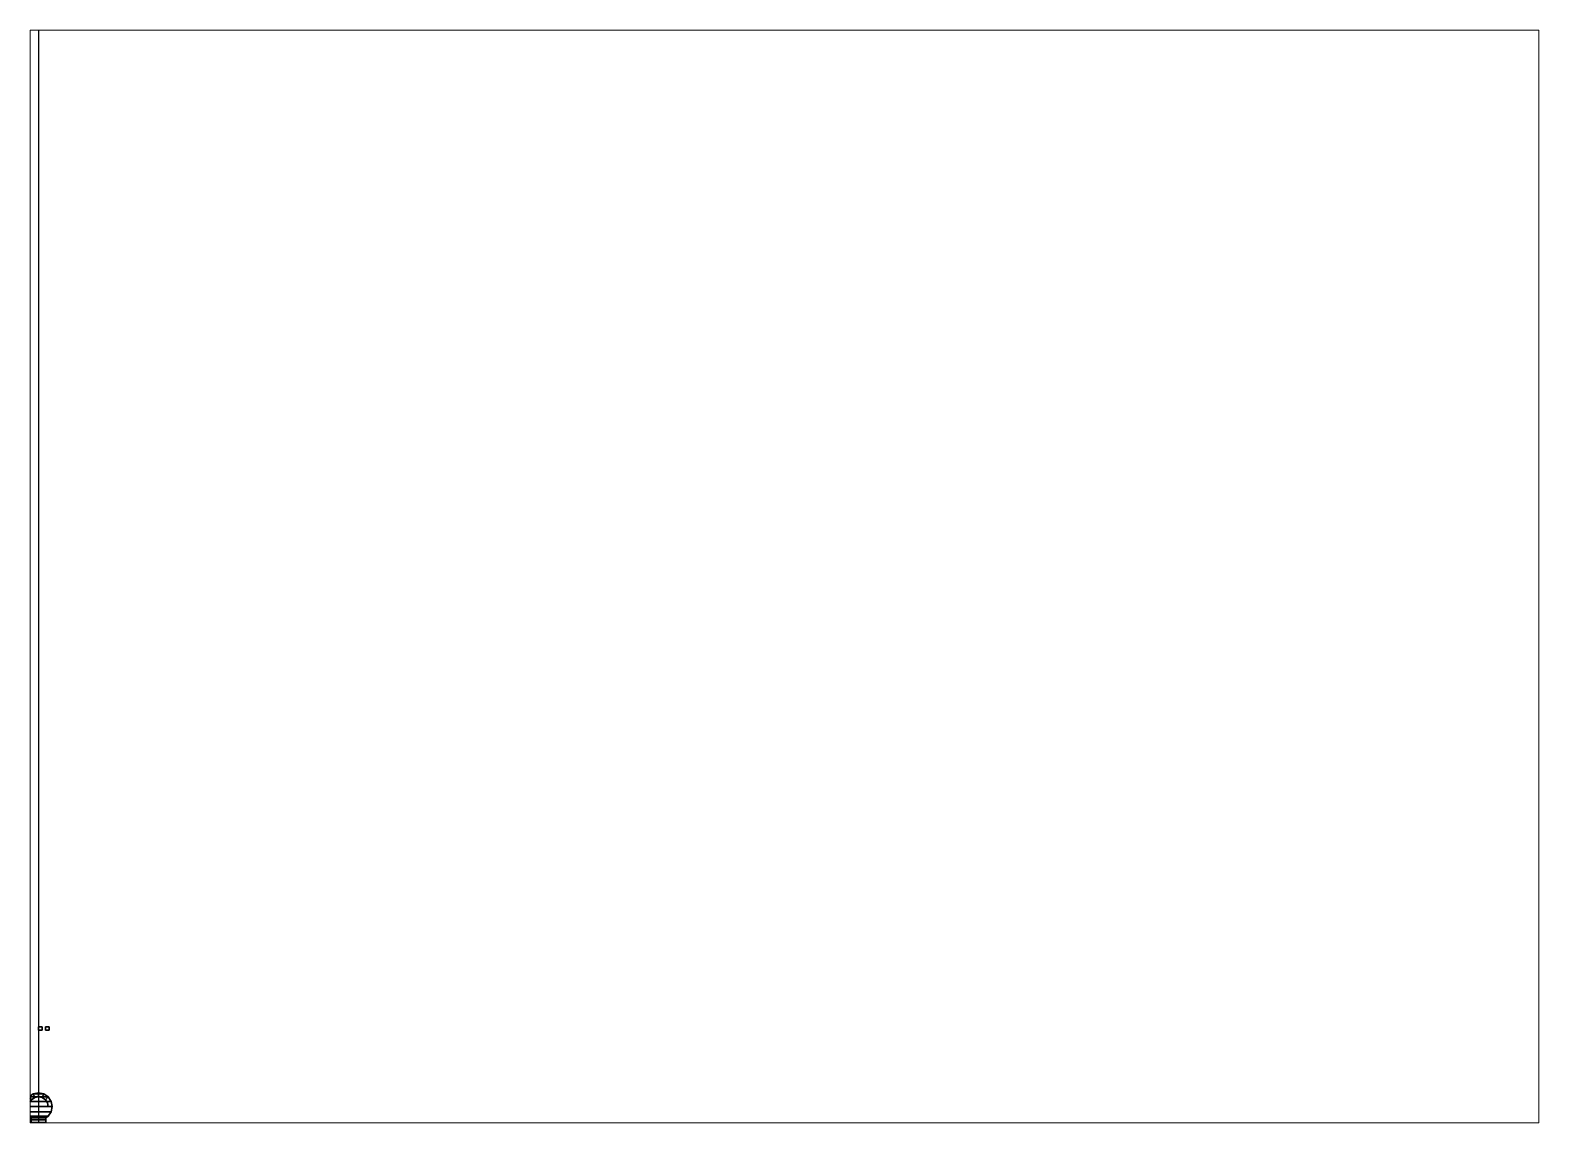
# Paper-space layout 'Layout1' of a CAD drawing. Header units: millimetres. Extents: x 28 to 251, y 20 to 181.
# The model-space entities are those that its viewports show. They can reach past a viewport. Long polylines and large blocks are cut down to what shows.
import ezdxf

# ---------------------------------------------------------------- set-up
doc = ezdxf.new("R2010")
doc.units = ezdxf.units.MM

msp = doc.modelspace()

# ---------------------------------------------------------------- linework, layer by layer
msp.add_xline((0, 2.75, 22.09), (0, -1))
for points in [[(1, 21.78, 1), (1, 21.78), (0, 21.78), (0, 21.78, 1)], [(1, 21.78), (1, 20.78), (0, 20.78), (0, 21.78)], [(0, 21.78), (0, 20.78), (0, 20.78, 1), (0, 21.78, 1)], [(0, 21.78, 1), (0, 20.78, 1), (1, 20.78, 1), (1, 21.78, 1)], [(1, 20.78, 1), (1, 20.78), (1, 21.78), (1, 21.78, 1)], [(3, 21.78), (3, 20.78), (2, 20.78), (2, 21.78)], [(2, 21.78), (2, 20.78), (3, 20.78), (3, 21.78)], [(0, 20.78, 1), (0, 20.78), (1, 20.78), (1, 20.78, 1)], [(-3.85, -0.69, 2.5), (-3.56, 0.78, 2.5), (-3.56, 0.78), (-3.85, -0.69)], [(-3.56, 0.78, 2.5), (-3.85, -0.69, 2.5), (3.85, -0.69, 2.5), (3.56, 0.78, 2.5)], [(-3.56, 0.78, 2.5), (-2.72, 2.03, 2.5), (-2.72, 2.03), (-3.56, 0.78)], [(-2.72, 2.03, 2.5), (-3.56, 0.78, 2.5), (3.56, 0.78, 2.5), (2.72, 2.03, 2.5)], [(-2.54, 0.36, 2.5), (-2.75, -0.69, 2.5), (-2.75, -0.69), (-2.54, 0.36)], [(-2.72, 2.03, 2.5), (-1.47, 2.87, 2.5), (-1.47, 2.87, 1.75), (-2.72, 2.03, 1.75)], [(-2.72, 2.03, 0.83), (-1.47, 2.87, 0.83), (-1.47, 2.87), (-2.72, 2.03)], [(-1.94, 1.25, 0.83), (-1.05, 1.85, 0.83), (-1.47, 2.87, 0.83), (-2.72, 2.03, 0.83)], [(-1.47, 2.87, 1.75), (-1.05, 1.85, 1.75), (-1.94, 1.25, 1.75), (-2.72, 2.03, 1.75)], [(-1.47, 2.87, 2.5), (-2.72, 2.03, 2.5), (2.72, 2.03, 2.5), (1.47, 2.87, 2.5)], [(-2.72, 2.03, 1.75), (-1.94, 1.25, 1.75), (-1.94, 1.25, 0.83), (-2.72, 2.03, 0.83)], [(-1.94, 1.25, 2.5), (-2.54, 0.36, 2.5), (-2.54, 0.36), (-1.94, 1.25)], [(-1.05, 1.85, 0.83), (-1.94, 1.25, 0.83), (-1.94, 1.25), (-1.05, 1.85)], [(-1.47, 2.87, 2.5), (0, 3.16, 2.5), (0, 3.16, 1.75), (-1.47, 2.87, 1.75)], [(-1.47, 2.87, 0.83), (0, 3.16, 0.83), (0, 3.16), (-1.47, 2.87)], [(-1.05, 1.85, 0.83), (0, 2.06, 0.83), (0, 3.16, 0.83), (-1.47, 2.87, 0.83)], [(0, 3.16, 1.75), (0, 2.06, 1.75), (-1.05, 1.85, 1.75), (-1.47, 2.87, 1.75)], [(0, 3.16, 2.5), (-1.47, 2.87, 2.5), (1.47, 2.87, 2.5), (0, 3.16, 2.5)], [(0, 2.06, 0.83), (-1.05, 1.85, 0.83), (-1.05, 1.85), (0, 2.06)], [(0, 3.16, 2.5), (1.47, 2.87, 2.5), (1.47, 2.87, 1.75), (0, 3.16, 1.75)], [(0, 3.16, 0.83), (1.47, 2.87, 0.83), (1.47, 2.87), (0, 3.16)], [(0, 2.06, 0.83), (1.05, 1.85, 0.83), (1.47, 2.87, 0.83), (0, 3.16, 0.83)], [(1.47, 2.87, 1.75), (1.05, 1.85, 1.75), (0, 2.06, 1.75), (0, 3.16, 1.75)], [(1.05, 1.85, 0.83), (0, 2.06, 0.83), (0, 2.06), (1.05, 1.85)], [(1.05, 1.85, 0.83), (1.94, 1.25, 0.83), (2.72, 2.03, 0.83), (1.47, 2.87, 0.83)], [(2.72, 2.03, 1.75), (1.94, 1.25, 1.75), (1.05, 1.85, 1.75), (1.47, 2.87, 1.75)], [(1.94, 1.25, 0.83), (1.05, 1.85, 0.83), (1.05, 1.85), (1.94, 1.25)], [(1.47, 2.87, 2.5), (2.72, 2.03, 2.5), (2.72, 2.03, 1.75), (1.47, 2.87, 1.75)], [(1.47, 2.87, 0.83), (2.72, 2.03, 0.83), (2.72, 2.03), (1.47, 2.87)], [(1.94, 1.25, 1.75), (2.72, 2.03, 1.75), (2.72, 2.03, 0.83), (1.94, 1.25, 0.83)], [(2.54, 0.36, 2.5), (1.94, 1.25, 2.5), (1.94, 1.25), (2.54, 0.36)], [(2.75, -0.69, 2.5), (2.54, 0.36, 2.5), (2.54, 0.36), (2.75, -0.69)], [(2.72, 2.03, 2.5), (3.56, 0.78, 2.5), (3.56, 0.78), (2.72, 2.03)], [(3.56, 0.78, 2.5), (3.85, -0.69, 2.5), (3.85, -0.69), (3.56, 0.78)], [(-3.56, -2.16, 2.5), (-3.85, -0.69, 2.5), (-3.85, -0.69), (-3.56, -2.16)], [(-3.85, -0.69, 2.5), (-3.56, -2.16, 2.5), (3.56, -2.16, 2.5), (3.85, -0.69, 2.5)], [(-2.72, -3.41, 2.5), (-3.56, -2.16, 2.5), (-3.56, -2.16), (-2.72, -3.41)], [(-3.56, -2.16, 2.5), (-2.72, -3.41, 2.5), (2.72, -3.41, 2.5), (3.56, -2.16, 2.5)], [(-2.75, -0.69, 2.5), (2.75, -0.69, 2.5), (2.75, -0.69), (-2.75, -0.69)], [(-2.06, -3.85, 2.5), (-2.72, -3.41, 2.5), (-2.72, -3.41), (-2.06, -3.85)], [(-2.72, -3.41, 2.5), (-2.06, -3.85, 2.5), (2.06, -3.85, 2.5), (2.72, -3.41, 2.5)], [(-2.06, -3.85), (-2.06, -4.4), (-2.06, -4.4, 2.5), (-2.06, -3.85, 2.5)], [(-2.06, -3.85, 2.5), (-2.06, -4.4, 2.5), (2.06, -4.4, 2.5), (2.06, -3.85, 2.5)], [(2.72, -3.41, 2.5), (2.06, -3.85, 2.5), (2.06, -3.85), (2.72, -3.41)], [(2.06, -3.85, 2.5), (2.06, -4.4, 2.5), (2.06, -4.4), (2.06, -3.85)], [(3.56, -2.16, 2.5), (2.72, -3.41, 2.5), (2.72, -3.41), (3.56, -2.16)], [(3.85, -0.69, 2.5), (3.56, -2.16, 2.5), (3.56, -2.16), (3.85, -0.69)], [(-2.06, -4.4), (-2.06, -5.18), (-2.06, -5.18, 1.89), (-2.06, -4.4, 2.5)], [(-2.06, -4.4, 2.5), (-2.06, -5.18, 1.89), (2.06, -5.18, 1.89), (2.06, -4.4, 2.5)], [(-2.06, -5.18, 1), (-2.06, -6.37, 1), (2.06, -6.37, 1), (2.06, -5.18, 1)], [(-2.06, -5.18), (-2.06, -6.37), (-2.06, -6.37, 1), (-2.06, -5.18, 1)], [(2.06, -5.18, 1.89), (-2.06, -5.18, 1.89), (-2.06, -5.18, 1), (2.06, -5.18, 1)], [(2.06, -6.37, 1), (-2.06, -6.37, 1), (-2.06, -6.37), (2.06, -6.37)], [(2.06, -4.4, 2.5), (2.06, -5.18, 1.89), (2.06, -5.18), (2.06, -4.4)], [(2.06, -5.18, 1), (2.06, -6.37, 1), (2.06, -6.37), (2.06, -5.18)]]:
    msp.add_3dface(points)

psp = doc.layouts.get("Layout1")

# ---------------------------------------------------------------- viewports
at = {"layer": '0'}
psp.add_viewport(center=(139.22, 100.81), size=(222.76, 161.29), view_center_point=(210, 148.5), view_height=307.4901, dxfattribs=at)

doc.saveas('drawing.dxf')
